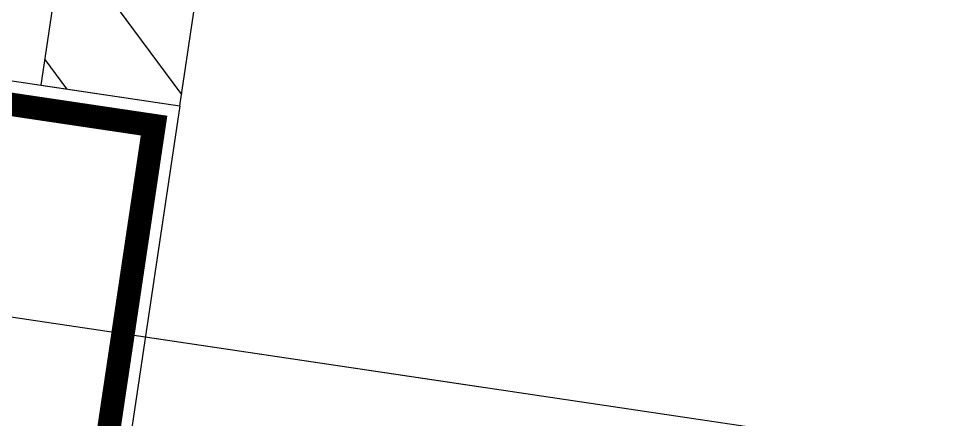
# Model space of a CAD drawing. Header units: millimetres. Extents: x 338 to 506, y 179 to 335.
# Drawn here: x 449.112 to 450.111, y 262.057 to 262.486 of the extents above; entities that cross this region are included whole.
import ezdxf

# ---------------------------------------------------------------- set-up
doc = ezdxf.new("R2010")
doc.units = ezdxf.units.MM
doc.linetypes.add('CENTER', pattern=[2, 1.25, -0.25, 0.25, -0.25])
doc.linetypes.add('DASHED2', pattern=[0.375, 0.25, -0.125])
for name, color, linetype in [('COLUMNAS', 252, 'Continuous'), ('CUBIERTA', 254, 'Continuous'), ('EJES-COLUMNAS', 3, 'CENTER'), ('EJES_DE_COLUMNA', 255, 'DASHED2'), ('MUROS', 32, 'Continuous')]:
    doc.layers.add(name, color=color, linetype=linetype)

# ---------------------------------------------------------------- blocks, each defined once
blk = doc.blocks.new('*X905')
at = {"color": 0}
for p, q in [((88.08389, 49.11772), (88.05627, 49.09009)), ((88.21859, 49.11772), (88.06859, 48.96772))]:
    blk.add_line(p, q, dxfattribs=at)
blk = doc.blocks.new('COLUMNAS_V3_B9')
at = {"layer": 'COLUMNAS', "color": 6}
blk.add_lwpolyline([(3057.18607, 1919.17153), (3057.68607, 1919.17153), (3057.68607, 1918.67153), (3057.18607, 1918.67153), (3057.18607, 1919.17153)], dxfattribs=at)
at = {"layer": 'COLUMNAS', "color": 6, "const_width": 0.025}
blk.add_lwpolyline([(3057.66107, 1918.69565), (3057.21107, 1918.69565), (3057.21107, 1919.1457), (3057.66107, 1919.1457)], close=True, dxfattribs=at)
blk = doc.blocks.new('EJES_ESTRUCTURALES')
at = {"layer": 'EJES_DE_COLUMNA', "color": 9, "linetype": 'CENTER'}
blk.add_line((719.02721, 131.2663), (719.02721, 199.7363), dxfattribs=at)
blk = doc.blocks.new('COLUMNAS')
at = {"layer": 'COLUMNAS', "color": 6}
blk.add_lwpolyline([(-576.95258, 168.58595), (-577.45258, 168.58595), (-577.45258, 168.08595), (-576.95258, 168.08595), (-576.95258, 168.58595)], dxfattribs=at)
at = {"layer": 'COLUMNAS', "color": 6, "const_width": 0.025}
blk.add_lwpolyline([(-577.42758, 168.11007), (-576.97758, 168.11007), (-576.97758, 168.56012), (-577.42758, 168.56012)], close=True, dxfattribs=at)
at = {"layer": 'EJES-COLUMNAS'}
blk.add_line((-577.20258, 167.72379), (-577.20258, 168.92379), dxfattribs=at)
blk.add_line((-577.20258, 167.72379), (-577.20258, 168.92379), dxfattribs=at)
blk = doc.blocks.new('A$C7152A42C')
at = {"layer": 'MUROS'}
blk.add_lwpolyline([(94.42973, 49.11772), (88.05627, 49.11772), (88.05627, 48.96772), (95.06987, 48.96772)], dxfattribs=at)
at = {"color": 18}
blk.add_blockref('COLUMNAS_V3_B9', (-2969.6298, -1869.70381), dxfattribs=at)
at = {"layer": 'CUBIERTA', "xscale": -1}
blk.add_blockref('COLUMNAS', (-489.39632, -119.11823), dxfattribs=at)
at = {"layer": 'EJES_DE_COLUMNA'}
blk.add_blockref('EJES_ESTRUCTURALES', (-631.22088, -95.28525), dxfattribs=at)
at = {"layer": 'MUROS', "linetype": 'Continuous'}
blk.add_blockref('*X905', (0, 0), dxfattribs=at)

msp = doc.modelspace()

# ---------------------------------------------------------------- block references
at = {"layer": 'MUROS', "color": 32, "rotation": 81.53046525965426}
msp.add_blockref('A$C7152A42C', (484.74824, 168.08442), dxfattribs=at)

doc.saveas('drawing.dxf')
